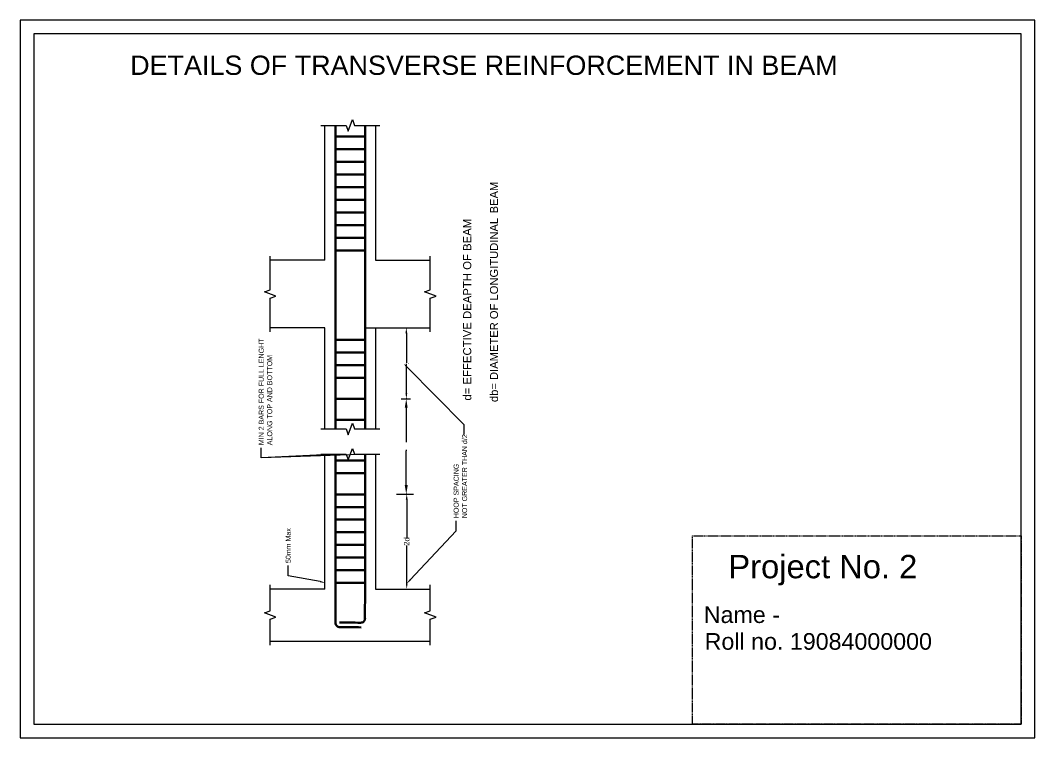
# Model space of a CAD drawing. Header units: millimetres. Extents: x 955 to 145987, y 2368 to 73967.
# Drawn here: x 66695 to 81545, y 29373 to 39873 of the extents above; entities that cross this region are included whole.
import ezdxf
from ezdxf import colors
from ezdxf.entities.mleader import LeaderData, LeaderLine
from ezdxf.math import Vec2, Vec3

# ---------------------------------------------------------------- set-up
doc = ezdxf.new("R2010")
doc.units = ezdxf.units.MM
doc.linetypes.add('HIDDENX2', pattern=[19.05, 12.7, -6.35])
doc.layers.add('reinfocement', color=10, linetype='Continuous', lineweight=50)
doc.styles.get("Standard").update_dxf_attribs({"font": 'arial.ttf'})
doc.dimstyles.new('beam 2', dxfattribs={"dimtxt": 130, "dimasz": 130, "dimexe": 0.18, "dimexo": 0.0625, "dimgap": 0.09, "dimtad": 0, "dimtih": 1, "dimtoh": 1, "dimdec": 4, "dimzin": 0, "dimdsep": 46, "dimtxsty": 'Standard', "dimcen": 0.09, "dimadec": 0, "dimazin": 0, "dimtfac": 1, "dimtdec": 4, "dimtofl": 0, "dimtmove": 0, "dimatfit": 3, "dimfxl": 1, "dimtolj": 1, "dimtzin": 0, "dimarcsym": 0})

# ---------------------------------------------------------------- blocks, each defined once
blk = doc.blocks.new('*D92')
at = {"color": 0, "lineweight": -2, "transparency": 16777216}
for p, q in [((72352, 34332), (72345, 34332)), ((72345, 34202), (72345, 33700)), ((72345, 33069), (72345, 33570)), ((72352, 32939), (72345, 32939))]:
    blk.add_line(p, q, dxfattribs=at)
at = {"color": 0, "transparency": 16777216}
for points in [[(72366, 34202), (72323, 34202), (72345, 34332)], [(72367, 33069), (72323, 33069), (72345, 32939)]]:
    blk.add_solid(points, dxfattribs=at)
at = {"layer": 'DEFPOINTS', "color": 0, "transparency": 16777216}
for p in [(72345, 34332), (72352, 34332), (72352, 32939)]:
    blk.add_point(p, dxfattribs=at)
at = {"color": 0, "transparency": 16777216, "insert": (72345, 33635), "char_height": 130, "attachment_point": 5}
blk.add_mtext('\\A1;.', dxfattribs=at)

msp = doc.modelspace()

# ---------------------------------------------------------------- linework, layer by layer
for p, q in [((71155.27372, 36360.17922), (71155.27372, 38334.14753)), ((71895.51184, 38334.14753), (71895.51184, 36360.17922)), ((71155.27372, 36360.17922), (70353.3491, 36360.17922)), ((71895.51184, 36360.17922), (72697.43646, 36360.17922)), ((71155.27372, 35373.19507), (70353.3491, 35373.19507)), ((71155.27372, 33892.71884), (71155.27372, 35373.19507)), ((71741.33412, 35373.19507), (72346.55641, 35373.19507)), ((71895.51184, 35373.19507), (71895.51184, 33892.71884)), ((71895.51184, 35373.19507), (72697.43646, 35373.19507)), ((72346.44538, 35293.00261), (72346.44538, 34858.32946)), ((72346.44538, 34412.33145), (72346.44538, 34847.0046)), ((72269.67309, 34332.13899), (72406.6076, 34332.06984)), ((71155.27372, 31548.63148), (71155.27372, 33522.59978)), ((71895.51184, 33522.59978), (71895.51184, 31548.63148)), ((72202.77357, 32936.50054), (72453.51005, 32938.7443)), ((72351.89273, 32858.55184), (72351.89273, 32300.3595)), ((72351.89273, 31628.82394), (72351.89273, 32187.01627)), ((71155.27372, 31548.63148), (70353.3491, 31548.63148)), ((71895.51184, 31548.63148), (72697.43646, 31548.63148)), ((71895.55039, 31548.63148), (72352.00377, 31548.63148)), ((70353.3491, 30787.81796), (72662.60576, 30787.81796)), ((72662.60576, 30787.81796), (72697.43646, 30787.81796))]:
    msp.add_line(p, q)
for points in [[(66694.98406, 29372.83904), (81544.98406, 29372.83904), (81544.98406, 39872.83904), (66694.98406, 39872.83904)], [(66894.98406, 29572.83904), (81344.98406, 29572.83904), (81344.98406, 39672.83904), (66894.98406, 39672.83904)]]:
    msp.add_lwpolyline(points, close=True)
at = {"linetype": 'Continuous'}
for points in [[(71093.58721, 38334.14753), (71463.70627, 38334.14753), (71494.54953, 38249.40638), (71556.23604, 38418.88868), (71587.07929, 38334.14753), (71957.19835, 38334.14753)], [(70353.3491, 35311.50856), (70353.3491, 35805.00064), (70438.09025, 35835.84389), (70268.60795, 35897.5304), (70353.3491, 35928.37366), (70353.3491, 36421.86573)], [(72697.43646, 35311.50856), (72697.43646, 35805.00064), (72782.17761, 35835.84389), (72612.69532, 35897.5304), (72697.43646, 35928.37366), (72697.43646, 36421.86573)], [(71093.58721, 33892.71884), (71463.70627, 33892.71884), (71494.54953, 33807.97769), (71556.23604, 33977.45999), (71587.07929, 33892.71884), (71957.19835, 33892.71884)], [(71093.58721, 33522.59978), (71463.70627, 33522.59978), (71494.54953, 33437.85864), (71556.23604, 33607.34093), (71587.07929, 33522.59978), (71957.19835, 33522.59978)], [(70353.3491, 30726.13145), (70353.3491, 31106.53821), (70438.09025, 31137.38146), (70268.60795, 31199.06797), (70353.3491, 31229.91123), (70353.3491, 31610.31799)], [(72697.43646, 30726.13145), (72697.43646, 31106.53821), (72782.17761, 31137.38146), (72612.69532, 31199.06797), (72697.43646, 31229.91123), (72697.43646, 31610.31799)]]:
    msp.add_lwpolyline(points, dxfattribs=at)
at = {"linetype": 'HIDDENX2'}
msp.add_lwpolyline([(76533.7407, 32327.35196), (81344.98406, 32327.35196), (81344.98406, 29572.83904), (76533.7407, 29572.83904)], close=True, dxfattribs=at)
for points in [[(72333.07997, 35293.00261), (72359.81079, 35293.00261), (72346.44538, 35373.19507)], [(72333.07997, 34412.33145), (72359.81079, 34412.33145), (72346.44538, 34332.13899)], [(72338.52732, 32858.55184), (72365.25815, 32858.55184), (72351.89273, 32938.7443)], [(72338.52732, 31628.82394), (72365.25815, 31628.82394), (72351.89273, 31548.63148)]]:
    msp.add_solid(points)
at = {"layer": 'reinfocement', "color": 18, "linetype": 'Continuous', "lineweight": 100, "true_color": 0x000000}
for p, q in [((71309.49, 36360.17922), (71309.49, 38334.14753)), ((71741.29556, 38334.14753), (71741.29556, 36360.17922)), ((71309.49, 38171.34174), (71741.29556, 38171.34174)), ((71309.49, 37986.28221), (71741.29556, 37986.28221)), ((71309.49, 37801.22268), (71741.29556, 37801.22268)), ((71309.49, 37616.16315), (71741.29556, 37616.16315)), ((71309.49, 37431.10362), (71741.29556, 37431.10362)), ((71309.49, 37246.0441), (71741.29556, 37246.0441)), ((71309.49, 37060.98457), (71741.29556, 37060.98457)), ((71309.49, 36875.92504), (71741.29556, 36875.92504)), ((71309.49, 36690.86551), (71741.29556, 36690.86551)), ((71309.49, 36505.80598), (71741.29556, 36505.80598)), ((71309.49, 35373.19507), (71309.49, 36360.17922)), ((71741.29556, 35373.19507), (71741.29556, 36360.17922)), ((71309.49, 33892.71884), (71309.49, 35373.19507)), ((71741.29556, 35373.19507), (71741.29556, 33892.71884)), ((71309.49, 35195.75012), (71741.29556, 35195.75012)), ((71309.49, 35010.69059), (71741.29556, 35010.69059)), ((71309.49, 34825.63107), (71741.29556, 34825.63107)), ((71309.49, 34640.57154), (71741.29556, 34640.57154)), ((71309.49, 34332.13899), (71741.29556, 34332.13899)), ((71309.49, 34023.70644), (71741.29556, 34023.70644)), ((71309.30542, 33427.86059), (71741.26266, 33427.90516)), ((71309.49, 31548.63148), (71309.49, 33522.59978)), ((71741.29556, 33522.59978), (71741.29556, 31548.63148)), ((71309.32452, 33242.80106), (71741.28176, 33242.84563)), ((71309.35634, 32934.36852), (71741.31358, 32934.41308)), ((71309.37543, 32749.30899), (71741.33268, 32749.35356)), ((71309.39453, 32564.24946), (71741.35177, 32564.29403)), ((71309.41362, 32379.18993), (71741.37086, 32379.2345)), ((71309.43272, 32194.13041), (71741.38996, 32194.17497)), ((71309.45181, 32009.07088), (71741.40905, 32009.11545)), ((71309.4709, 31824.01135), (71741.42815, 31824.05592)), ((71309.49, 31638.95182), (71741.44724, 31638.99639)), ((71309.49, 31548.63148), (71309.49, 31055.1394)), ((71741.29556, 31548.63148), (71740.57079, 31116.82652))]:
    msp.add_line(p, q, dxfattribs=at)
for points in [[(71309.49, 31055.1394, 0.4169247304), (71375.11085, 30989.90397, -0.0070498916), (71683.53682, 30987.8898, 22.7430392645)], [(71741.83288, 31120.00253, -0.4169247304), (71675.36562, 31055.6297, 0.0070498916), (71366.93965, 31057.64387, -22.7430392645)]]:
    msp.add_lwpolyline(points, format="xyb", dxfattribs=at)

# ---------------------------------------------------------------- texts
for s, height, p in [('Project No. 2', 342.4781984, (77060.72626, 31706.17581)), ('Name - ', 243.425763, (76700.51112, 31051.67471)), ('Roll no. 19084000000', 243.4257632, (76713.27332, 30660.63264))]:
    msp.add_text(s, height=height).set_placement(p)
at = {"insert": (68303.35936, 39355.8445), "char_height": 282.1206577, "attachment_point": 1}
msp.add_mtext_dynamic_manual_height_columns('DETAILS OF TRANSVERSE REINFORCEMENT IN BEAM', width=10984.7482281, gutter_width=1410.60329, heights=[74.77607], dxfattribs=at)
at = {"width": 2721.0355354, "attachment_point": 1, "rotation": 90}
for s, insert, char_height in [('BEAM', (73570.59755, 37046.53682), 117.122682), ('db= DIAMETER OF LONGITUDINAL ', (73570.59755, 34285.27497), 117.1226822)]:
    msp.add_mtext(s, dxfattribs=dict(at, insert=insert, char_height=char_height))
at = {"insert": (73178.19209, 34306.6885), "char_height": 118.8317308, "attachment_point": 1, "rotation": 90}
msp.add_mtext_dynamic_manual_height_columns('d= EFFECTIVE DEAPTH OF BEAM', width=2760.7407543, gutter_width=594.15865, heights=[147.9403], dxfattribs=at)
at = {"char_height": 80.192462, "attachment_point": 5, "rotation": 90}
for s, insert in [('\\A1;.', (72346.44538, 34852.66703)), ('\\A1;2d', (72351.89273, 32243.68789))]:
    msp.add_mtext(s, dxfattribs=dict(at, insert=insert))

# ---------------------------------------------------------------- dimensions: what is measured, and where the dimension line sits
dim = msp.add_aligned_dim(p1=(72352.00377, 32938.7443), p2=(72351.65833, 34332.07158), distance=6.88275, text='.', dimstyle='beam 2')
dim.commit()
dim.dimension.update_dxf_attribs({"geometry": '*D92', "text_midpoint": (72344.9483, 33635.40623)})

# ---------------------------------------------------------------- leaders
ml = msp.add_multileader_mtext('Standard')
ml.set_content('MIN 2 BARS FOR FULL LENGHT\\PALONG TOP AND BOTTOM', color=256)
ml.set_leader_properties()
ml.build(insert=Vec2(0, 0))
ml.multileader.update_dxf_attribs({"arrow_head_size": 74.02381, "scale": 30})
ctx = ml.context
ctx.base_point, ctx.scale, ctx.char_height, ctx.arrow_head_size, ctx.landing_gap_size, ctx.plane_origin, ctx.plane_x_axis, ctx.plane_y_axis = Vec3(70222.86813, 33616.83656), 30, 74.0238115, 74.02381, 37.01191, Vec3(71309.32452, 33319.1047), Vec3(0, 1), Vec3(-1, 0)
notes = []
notes.append((ctx, [(0, (1, 1, 0), (70222.86813, 33468.78894), (0, 1), 148.04762, [(0, [(71309.49, 33522.59978)], 0, [])])]))
ctx.mtext.insert, ctx.mtext.text_direction, ctx.mtext.rotation, ctx.mtext.flow_direction = Vec3(70185.22505, 33653.84847), Vec3(0, 1), 1.5707963268, 5
ml = msp.add_multileader_mtext('Standard')
ml.set_content('', color=256)
ml.set_leader_properties()
ml.build(insert=Vec2(0, 0))
ml.multileader.update_dxf_attribs({"arrow_head_size": 74.02381, "scale": 30})
ctx = ml.context
ctx.base_point, ctx.scale, ctx.char_height, ctx.arrow_head_size, ctx.landing_gap_size, ctx.plane_origin, ctx.plane_x_axis, ctx.plane_y_axis = Vec3(73185.59944, 33735.31728), 30, 74.02381, 74.02381, 37.01191, Vec3(72386.54161, 34858.27394), Vec3(0, 1), Vec3(-1, 0)
ctx.text_align_type = 2
notes.append((ctx, [(0, (1, 1, 0), (73185.59944, 33957.38872), (0, -1), 148.04762, [(0, [(72306.34915, 34847.06012)], 0, [])])]))
ctx.mtext.insert, ctx.mtext.text_direction, ctx.mtext.rotation, ctx.mtext.alignment, ctx.mtext.flow_direction = Vec3(73148.58753, 33772.32919), Vec3(0, 1), 1.5707963268, 3, 5
ml = msp.add_multileader_mtext('Standard')
ml.set_content('HOOP SPACING\\PNOT GREATER THAN d/2', color=256)
ml.set_leader_properties()
ml.build(insert=Vec2(0, 0))
ml.multileader.update_dxf_attribs({"arrow_head_size": 74.02381, "scale": 30})
ctx = ml.context
ctx.base_point, ctx.scale, ctx.char_height, ctx.arrow_head_size, ctx.landing_gap_size, ctx.plane_origin, ctx.plane_x_axis, ctx.plane_y_axis = Vec3(73076.28851, 32547.97609), 30, 74.0238115, 74.02381, 37.01191, Vec3(72338.52732, 31785.36281), Vec3(0, 1), Vec3(-1, 0)
notes.append((ctx, [(0, (1, 1, 0), (73076.28851, 32399.92847), (0, 1), 148.04762, [(0, [(72351.89273, 31628.82394)], 0, [])])]))
ctx.mtext.insert, ctx.mtext.text_direction, ctx.mtext.rotation, ctx.mtext.flow_direction = Vec3(73038.64543, 32584.988), Vec3(0, 1), 1.5707963268, 5
ml = msp.add_multileader_mtext('Standard')
ml.set_content('', color=256)
ml.set_leader_properties()
ml.build(insert=Vec2(0, 0))
ml.multileader.update_dxf_attribs({"arrow_head_size": 74.02381, "scale": 30})
ctx = ml.context
ctx.base_point, ctx.scale, ctx.char_height, ctx.arrow_head_size, ctx.landing_gap_size, ctx.plane_origin, ctx.plane_x_axis, ctx.plane_y_axis = Vec3(70222.86813, 33616.83656), 30, 74.02381, 74.02381, 37.01191, Vec3(71741.28176, 33348.07066), Vec3(0, 1), Vec3(-1, 0)
notes.append((ctx, [(0, (1, 1, 0), (70222.86813, 33468.78894), (0, 1), 148.04762, [(0, [(71741.29556, 33522.59978)], 0, [])])]))
ctx.mtext.insert, ctx.mtext.text_direction, ctx.mtext.rotation, ctx.mtext.flow_direction = Vec3(70185.85622, 33653.84847), Vec3(0, 1), 1.5707963268, 5
ml = msp.add_multileader_mtext('Standard')
ml.set_content('50mm Max', color=256)
ml.set_leader_properties()
ml.build(insert=Vec2(0, 0))
ml.multileader.update_dxf_attribs({"arrow_head_size": 74.02381, "scale": 30})
ctx = ml.context
ctx.base_point, ctx.scale, ctx.char_height, ctx.arrow_head_size, ctx.landing_gap_size, ctx.plane_origin, ctx.plane_x_axis, ctx.plane_y_axis = Vec3(70618.33316, 31891.94038), 30, 74.023811, 74.02381, 37.01191, Vec3(71155.27372, 31643.36019), Vec3(0, 1), Vec3(-1, 0)
notes.append((ctx, [(0, (1, 1, 0), (70618.33316, 31743.89275), (0, 1), 148.04762, [(0, [(71155.27372, 31643.36019)], 0, [])])]))
ctx.mtext.insert, ctx.mtext.text_direction, ctx.mtext.rotation, ctx.mtext.flow_direction = Vec3(70580.69009, 31928.95228), Vec3(0, 1), 1.5707963268, 5
for ctx, leaders in notes:
    for number, flags, end, landing, length, lines in leaders:
        leader = LeaderData()
        leader.index, (leader.has_last_leader_line, leader.has_dogleg_vector, leader.attachment_direction) = number, flags
        leader.last_leader_point, leader.dogleg_vector, leader.dogleg_length = Vec3(end), Vec3(landing), length
        for number, points, colour, breaks in lines:
            line = LeaderLine()
            line.index, line.vertices, line.color, line.breaks = number, Vec3.list(points), colors.encode_raw_color(colour), breaks
            leader.lines.append(line)
        ctx.leaders.append(leader)

doc.saveas('drawing.dxf')
